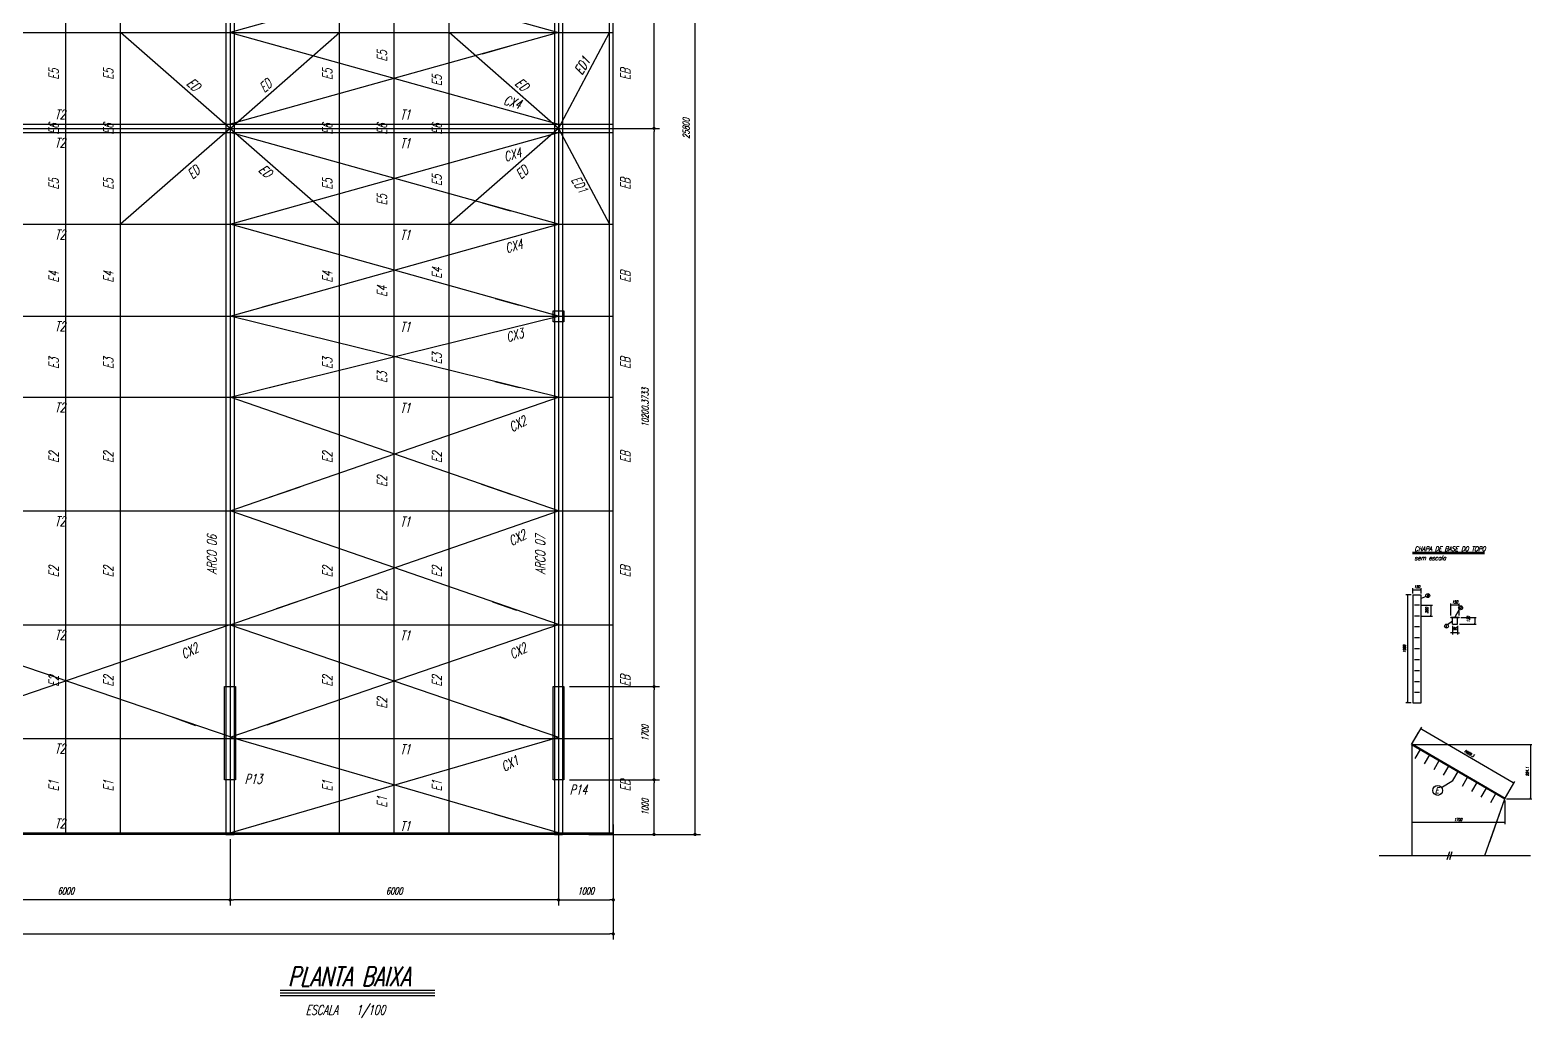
# Model space of a CAD drawing. Extents: x -187 to 453, y 281 to 902.
# Drawn here: x 389.52 to 416.96, y 402.81 to 420.86 of the extents above; entities that cross this region are included whole.
import ezdxf

# ---------------------------------------------------------------- set-up
doc = ezdxf.new("R2010")
doc.units = 0
doc.header["$MEASUREMENT"] = 0
doc.header["$PDMODE"] = 35
doc.linetypes.add('CENTER', pattern=[2, 1.25, -0.25, 0.25, -0.25])
doc.linetypes.add('HIDDEN', pattern=[0.375, 0.25, -0.125])
doc.layers.get('DEFPOINTS').update_dxf_attribs({"linetype": 'CONTINUOUS'})
for name, color, linetype in [('CARGAS', 3, 'CONTINUOUS'), ('CARIMBO', 1, 'CONTINUOUS'), ('COTA', 1, 'CONTINUOUS'), ('EIXO', 6, 'CENTER'), ('FORMA', 2, 'CONTINUOUS'), ('LAYER3', 3, 'CONTINUOUS'), ('NPILAR', 4, 'CONTINUOUS'), ('PILAR', 4, 'CONTINUOUS'), ('PROJ COBERTA', 1, 'HIDDEN'), ('Trelica', 2, 'CONTINUOUS')]:
    doc.layers.add(name, color=color, linetype=linetype)
doc.layers.add('DT-Barras rebatidas', color=2, linetype='CONTINUOUS', lineweight=30)
doc.styles.add('E100', font='romans.shx', dxfattribs={"width": 0.7, "oblique": 15, "height": 0.125})
doc.styles.add('E120', font='romans.shx', dxfattribs={"width": 0.7, "oblique": 15, "height": 0.15})
doc.styles.add('E140', font='romans.shx', dxfattribs={"width": 0.7, "oblique": 15, "height": 0.175})
doc.styles.add('style1', font='romans.shx', dxfattribs={"width": 0.7, "oblique": 15, "height": 0.05})
doc.dimstyles.get("Standard").update_dxf_attribs({"dimtxt": 0.18, "dimasz": 0.18, "dimexe": 0.18, "dimexo": 0.0625, "dimgap": 0.09, "dimtad": 0, "dimtih": 1, "dimtoh": 1, "dimdec": 4, "dimzin": 0, "dimdsep": 46, "dimtxsty": 'Standard', "dimcen": 0.09, "dimadec": 0, "dimazin": 0, "dimtfac": 1, "dimtdec": 4, "dimtofl": 0, "dimtmove": 0, "dimatfit": 3, "dimfxl": 1, "dimtolj": 1, "dimtzin": 0, "dimarcsym": 0})

# ---------------------------------------------------------------- blocks, each defined once
blk = doc.blocks.new('DOT')
at = {"layer": 'CARGAS', "color": 0, "linetype": 'ByBlock'}
blk.add_line((-0.5, 0), (-1, 0), dxfattribs=at)
at = {"layer": 'CARGAS', "color": 0, "linetype": 'ByBlock', "const_width": 0.5}
blk.add_lwpolyline([(-0.25, 0, 1), (0.25, 0, 1)], format="xyb", close=True, dxfattribs=at)
blk = doc.blocks.new('*D32')
at = {"layer": 'COTA', "linetype": 'Continuous', "lineweight": -2, "transparency": 16777216}
for p, q in [((393.179, 406.075), (393.179, 404.866)), ((399.179, 406.075), (399.179, 404.866)), ((399.119, 404.966), (393.239, 404.966))]:
    blk.add_line(p, q, dxfattribs=at)
at = {"layer": 'DEFPOINTS', "color": 0, "linetype": 'Continuous', "transparency": 16777216}
for p in [(393.179, 406.175), (399.179, 406.175), (393.179, 404.966)]:
    blk.add_point(p, dxfattribs=at)
at = {"layer": 'COTA', "linetype": 'Continuous', "lineweight": -2, "transparency": 16777216, "xscale": 0.06, "yscale": 0.06, "zscale": 0.06, "rotation": 180}
blk.add_blockref('DOT', (393.179, 404.966), dxfattribs=at)
at = {"layer": 'COTA', "linetype": 'Continuous', "lineweight": -2, "transparency": 16777216, "xscale": 0.06, "yscale": 0.06, "zscale": 0.06}
blk.add_blockref('DOT', (399.179, 404.966), dxfattribs=at)
at = {"layer": 'COTA', "color": 2, "linetype": 'Continuous', "transparency": 16777216, "insert": (396.179, 405.128), "char_height": 0.125, "attachment_point": 5, "style": 'E100'}
blk.add_mtext('\\A1;6000', dxfattribs=at)
blk = doc.blocks.new('*D33')
at = {"layer": 'COTA', "linetype": 'Continuous', "lineweight": -2, "transparency": 16777216}
for p, q in [((387.179, 406.075), (387.179, 404.866)), ((393.179, 406.075), (393.179, 404.866)), ((393.119, 404.966), (387.239, 404.966))]:
    blk.add_line(p, q, dxfattribs=at)
at = {"layer": 'DEFPOINTS', "color": 0, "linetype": 'Continuous', "transparency": 16777216}
for p in [(387.179, 406.175), (393.179, 406.175), (387.179, 404.966)]:
    blk.add_point(p, dxfattribs=at)
at = {"layer": 'COTA', "linetype": 'Continuous', "lineweight": -2, "transparency": 16777216, "xscale": 0.06, "yscale": 0.06, "zscale": 0.06, "rotation": 180}
blk.add_blockref('DOT', (387.179, 404.966), dxfattribs=at)
at = {"layer": 'COTA', "linetype": 'Continuous', "lineweight": -2, "transparency": 16777216, "xscale": 0.06, "yscale": 0.06, "zscale": 0.06}
blk.add_blockref('DOT', (393.179, 404.966), dxfattribs=at)
at = {"layer": 'COTA', "color": 2, "linetype": 'Continuous', "transparency": 16777216, "insert": (390.179, 405.128), "char_height": 0.125, "attachment_point": 5, "style": 'E100'}
blk.add_mtext('\\A1;6000', dxfattribs=at)
blk = doc.blocks.new('*D39')
at = {"layer": 'COTA', "linetype": 'Continuous', "lineweight": -2, "transparency": 16777216}
for p, q in [((399.179, 407.062), (399.179, 404.866)), ((400.179, 406.344), (400.179, 404.866)), ((399.239, 404.966), (400.119, 404.966))]:
    blk.add_line(p, q, dxfattribs=at)
at = {"layer": 'DEFPOINTS', "color": 0, "linetype": 'Continuous', "transparency": 16777216}
for p in [(399.179, 407.162), (400.179, 406.444), (400.179, 404.966)]:
    blk.add_point(p, dxfattribs=at)
at = {"layer": 'COTA', "linetype": 'Continuous', "lineweight": -2, "transparency": 16777216, "xscale": 0.06, "yscale": 0.06, "zscale": 0.06, "rotation": 180}
blk.add_blockref('DOT', (399.179, 404.966), dxfattribs=at)
at = {"layer": 'COTA', "linetype": 'Continuous', "lineweight": -2, "transparency": 16777216, "xscale": 0.06, "yscale": 0.06, "zscale": 0.06}
blk.add_blockref('DOT', (400.179, 404.966), dxfattribs=at)
at = {"layer": 'COTA', "color": 2, "linetype": 'Continuous', "transparency": 16777216, "insert": (399.679, 405.128), "char_height": 0.125, "attachment_point": 5, "style": 'E100'}
blk.add_mtext('\\A1;1000', dxfattribs=at)
blk = doc.blocks.new('*D40')
at = {"layer": 'COTA', "linetype": 'Continuous', "lineweight": -2, "transparency": 16777216}
for p, q in [((398.672, 431.962), (401.773, 431.962)), ((401.673, 406.222), (401.673, 431.902)), ((399.73, 406.162), (401.773, 406.162))]:
    blk.add_line(p, q, dxfattribs=at)
at = {"layer": 'DEFPOINTS', "color": 0, "linetype": 'Continuous', "transparency": 16777216}
for p in [(398.572, 431.962), (401.673, 431.962), (399.63, 406.162)]:
    blk.add_point(p, dxfattribs=at)
at = {"layer": 'COTA', "linetype": 'Continuous', "lineweight": -2, "transparency": 16777216, "xscale": 0.06, "yscale": 0.06, "zscale": 0.06}
for p, rotation in [((401.673, 431.962), 90), ((401.673, 406.162), 270)]:
    blk.add_blockref('DOT', p, dxfattribs=dict(at, rotation=rotation))
at = {"layer": 'COTA', "color": 2, "linetype": 'Continuous', "transparency": 16777216, "insert": (401.511, 419.062), "char_height": 0.125, "attachment_point": 5, "rotation": 90, "style": 'E100'}
blk.add_mtext('\\A1;25800', dxfattribs=at)
blk = doc.blocks.new('*D61')
at = {"layer": 'COTA', "linetype": 'Continuous', "lineweight": -2, "transparency": 16777216}
for p, q in [((362.179, 405.581), (362.179, 404.244)), ((400.179, 405.581), (400.179, 404.244)), ((362.239, 404.344), (400.119, 404.344))]:
    blk.add_line(p, q, dxfattribs=at)
at = {"layer": 'DEFPOINTS', "color": 0, "linetype": 'Continuous', "transparency": 16777216}
for p in [(362.179, 405.681), (400.179, 405.681), (400.179, 404.344)]:
    blk.add_point(p, dxfattribs=at)
at = {"layer": 'COTA', "linetype": 'Continuous', "lineweight": -2, "transparency": 16777216, "xscale": 0.06, "yscale": 0.06, "zscale": 0.06, "rotation": 180}
blk.add_blockref('DOT', (362.179, 404.344), dxfattribs=at)
at = {"layer": 'COTA', "linetype": 'Continuous', "lineweight": -2, "transparency": 16777216, "xscale": 0.06, "yscale": 0.06, "zscale": 0.06}
blk.add_blockref('DOT', (400.179, 404.344), dxfattribs=at)
at = {"layer": 'COTA', "color": 2, "linetype": 'Continuous', "transparency": 16777216, "insert": (381.179, 404.507), "char_height": 0.125, "attachment_point": 5, "style": 'E100'}
blk.add_mtext('\\A1;38000', dxfattribs=at)
blk = doc.blocks.new('*D50')
at = {"layer": 'COTA', "linetype": 'Continuous', "lineweight": -2, "transparency": 16777216}
for p, q in [((399.379, 407.162), (401.024, 407.162)), ((400.924, 406.222), (400.924, 407.102)), ((400.619, 406.162), (401.024, 406.162))]:
    blk.add_line(p, q, dxfattribs=at)
at = {"layer": 'DEFPOINTS', "color": 0, "linetype": 'Continuous', "transparency": 16777216}
for p in [(399.279, 407.162), (400.924, 407.162), (400.519, 406.162)]:
    blk.add_point(p, dxfattribs=at)
at = {"layer": 'COTA', "linetype": 'Continuous', "lineweight": -2, "transparency": 16777216, "xscale": 0.06, "yscale": 0.06, "zscale": 0.06}
for p, rotation in [((400.924, 407.162), 90), ((400.924, 406.162), 270)]:
    blk.add_blockref('DOT', p, dxfattribs=dict(at, rotation=rotation))
at = {"layer": 'COTA', "color": 2, "linetype": 'Continuous', "transparency": 16777216, "insert": (400.762, 406.662), "char_height": 0.125, "attachment_point": 5, "rotation": 90, "style": 'E100'}
blk.add_mtext('\\A1;1000', dxfattribs=at)
blk = doc.blocks.new('*D51')
at = {"layer": 'COTA', "linetype": 'Continuous', "lineweight": -2, "transparency": 16777216}
for p, q in [((399.379, 408.862), (401.024, 408.862)), ((400.924, 407.222), (400.924, 408.802)), ((399.379, 407.162), (401.024, 407.162))]:
    blk.add_line(p, q, dxfattribs=at)
at = {"layer": 'DEFPOINTS', "color": 0, "linetype": 'Continuous', "transparency": 16777216}
for p in [(399.279, 408.862), (400.924, 408.862), (399.279, 407.162)]:
    blk.add_point(p, dxfattribs=at)
at = {"layer": 'COTA', "linetype": 'Continuous', "lineweight": -2, "transparency": 16777216, "xscale": 0.06, "yscale": 0.06, "zscale": 0.06}
for p, rotation in [((400.924, 408.862), 90), ((400.924, 407.162), 270)]:
    blk.add_blockref('DOT', p, dxfattribs=dict(at, rotation=rotation))
at = {"layer": 'COTA', "color": 2, "linetype": 'Continuous', "transparency": 16777216, "insert": (400.762, 408.012), "char_height": 0.125, "attachment_point": 5, "rotation": 90, "style": 'E100'}
blk.add_mtext('\\A1;1700', dxfattribs=at)
blk = doc.blocks.new('*D52')
at = {"layer": 'COTA', "linetype": 'Continuous', "lineweight": -2, "transparency": 16777216}
for p, q in [((400.061, 419.063), (401.024, 419.063)), ((400.924, 408.922), (400.924, 419.003)), ((399.379, 408.862), (401.024, 408.862))]:
    blk.add_line(p, q, dxfattribs=at)
at = {"layer": 'DEFPOINTS', "color": 0, "linetype": 'Continuous', "transparency": 16777216}
for p in [(399.961, 419.063), (400.924, 419.063), (399.279, 408.862)]:
    blk.add_point(p, dxfattribs=at)
at = {"layer": 'COTA', "linetype": 'Continuous', "lineweight": -2, "transparency": 16777216, "xscale": 0.06, "yscale": 0.06, "zscale": 0.06}
for p, rotation in [((400.924, 419.063), 90), ((400.924, 408.862), 270)]:
    blk.add_blockref('DOT', p, dxfattribs=dict(at, rotation=rotation))
at = {"layer": 'COTA', "color": 2, "linetype": 'Continuous', "transparency": 16777216, "insert": (400.762, 413.962), "char_height": 0.125, "attachment_point": 5, "rotation": 90, "style": 'E100'}
blk.add_mtext('\\A1;10200.3733', dxfattribs=at)
blk = doc.blocks.new('*D53')
at = {"layer": 'COTA', "linetype": 'Continuous', "lineweight": -2, "transparency": 16777216}
for p, q in [((399.379, 429.262), (401.024, 429.262)), ((400.924, 419.123), (400.924, 429.202)), ((400.061, 419.063), (401.024, 419.063))]:
    blk.add_line(p, q, dxfattribs=at)
at = {"layer": 'DEFPOINTS', "color": 0, "linetype": 'Continuous', "transparency": 16777216}
for p in [(399.279, 429.262), (400.924, 429.262), (399.961, 419.063)]:
    blk.add_point(p, dxfattribs=at)
at = {"layer": 'COTA', "linetype": 'Continuous', "lineweight": -2, "transparency": 16777216, "xscale": 0.06, "yscale": 0.06, "zscale": 0.06}
for p, rotation in [((400.924, 429.262), 90), ((400.924, 419.063), 270)]:
    blk.add_blockref('DOT', p, dxfattribs=dict(at, rotation=rotation))
at = {"layer": 'COTA', "color": 2, "linetype": 'Continuous', "transparency": 16777216, "insert": (400.762, 424.162), "char_height": 0.125, "attachment_point": 5, "rotation": 90, "style": 'E100'}
blk.add_mtext('\\A1;10199.6267', dxfattribs=at)
blk = doc.blocks.new('*D107')
at = {"layer": 'COTA', "linetype": 'Continuous', "lineweight": -2, "transparency": 16777216}
for p, q in [((414.789, 410.567), (414.789, 410.663)), ((414.807, 410.633), (414.921, 410.633)), ((414.939, 410.567), (414.939, 410.663))]:
    blk.add_line(p, q, dxfattribs=at)
at = {"layer": 'DEFPOINTS', "color": 0, "linetype": 'Continuous', "transparency": 16777216}
for p in [(414.789, 410.537), (414.939, 410.633), (414.939, 410.537)]:
    blk.add_point(p, dxfattribs=at)
at = {"layer": 'COTA', "linetype": 'Continuous', "lineweight": -2, "transparency": 16777216, "xscale": 0.018, "yscale": 0.018, "zscale": 0.018, "rotation": 180}
blk.add_blockref('DOT', (414.789, 410.633), dxfattribs=at)
at = {"layer": 'COTA', "linetype": 'Continuous', "lineweight": -2, "transparency": 16777216, "xscale": 0.018, "yscale": 0.018, "zscale": 0.018}
blk.add_blockref('DOT', (414.939, 410.633), dxfattribs=at)
at = {"layer": 'COTA', "color": 2, "linetype": 'Continuous', "transparency": 16777216, "insert": (414.864, 410.688), "char_height": 0.05, "attachment_point": 5, "style": 'style1'}
blk.add_mtext('\\A1;150', dxfattribs=at)
blk = doc.blocks.new('*D108')
at = {"layer": 'COTA', "linetype": 'Continuous', "lineweight": -2, "transparency": 16777216}
for p, q in [((414.76, 410.537), (414.661, 410.537)), ((414.691, 410.519), (414.691, 408.586)), ((414.759, 408.568), (414.661, 408.568))]:
    blk.add_line(p, q, dxfattribs=at)
at = {"layer": 'DEFPOINTS', "color": 0, "linetype": 'Continuous', "transparency": 16777216}
for p in [(414.79, 410.537), (414.691, 408.568), (414.789, 408.568)]:
    blk.add_point(p, dxfattribs=at)
at = {"layer": 'COTA', "linetype": 'Continuous', "lineweight": -2, "transparency": 16777216, "xscale": 0.018, "yscale": 0.018, "zscale": 0.018}
for p, rotation in [((414.691, 410.537), 90), ((414.691, 408.568), 270)]:
    blk.add_blockref('DOT', p, dxfattribs=dict(at, rotation=rotation))
at = {"layer": 'COTA', "color": 2, "linetype": 'Continuous', "transparency": 16777216, "insert": (414.636, 409.553), "char_height": 0.05, "attachment_point": 5, "rotation": 90, "style": 'style1'}
blk.add_mtext('\\A1;1969', dxfattribs=at)
blk = doc.blocks.new('*D109')
at = {"layer": 'COTA', "linetype": 'Continuous', "lineweight": -2, "transparency": 16777216}
for p, q in [((414.939, 410.352), (415.145, 410.352)), ((415.115, 410.334), (415.115, 410.17)), ((414.939, 410.152), (415.145, 410.152))]:
    blk.add_line(p, q, dxfattribs=at)
at = {"layer": 'DEFPOINTS', "color": 0, "linetype": 'Continuous', "transparency": 16777216}
for p in [(414.909, 410.352), (414.909, 410.152), (415.115, 410.152)]:
    blk.add_point(p, dxfattribs=at)
at = {"layer": 'COTA', "linetype": 'Continuous', "lineweight": -2, "transparency": 16777216, "xscale": 0.018, "yscale": 0.018, "zscale": 0.018}
for p, rotation in [((415.115, 410.352), 90), ((415.115, 410.152), 270)]:
    blk.add_blockref('DOT', p, dxfattribs=dict(at, rotation=rotation))
at = {"layer": 'COTA', "color": 2, "linetype": 'Continuous', "transparency": 16777216, "insert": (415.046, 410.256), "char_height": 0.05, "attachment_point": 5, "rotation": 90, "style": 'style1'}
blk.add_mtext('\\A1;200', dxfattribs=at)
blk = doc.blocks.new('*D110')
at = {"layer": 'COTA', "linetype": 'Continuous', "lineweight": -2, "transparency": 16777216}
for p, q in [((415.641, 410.006), (415.948, 410.006)), ((415.663, 410.126), (415.948, 410.126)), ((415.918, 410.108), (415.918, 410.024))]:
    blk.add_line(p, q, dxfattribs=at)
at = {"layer": 'DEFPOINTS', "color": 0, "linetype": 'Continuous', "transparency": 16777216}
for p in [(415.611, 410.006), (415.633, 410.126), (415.918, 410.006)]:
    blk.add_point(p, dxfattribs=at)
at = {"layer": 'COTA', "linetype": 'Continuous', "lineweight": -2, "transparency": 16777216, "xscale": 0.018, "yscale": 0.018, "zscale": 0.018}
for p, rotation in [((415.918, 410.126), 90), ((415.918, 410.006), 270)]:
    blk.add_blockref('DOT', p, dxfattribs=dict(at, rotation=rotation))
at = {"layer": 'COTA', "color": 2, "linetype": 'Continuous', "transparency": 16777216, "insert": (415.802, 410.093), "char_height": 0.05, "attachment_point": 5, "rotation": 90, "style": 'style1'}
blk.add_mtext('\\A1;120', dxfattribs=at)
blk = doc.blocks.new('*D111')
at = {"layer": 'COTA', "linetype": 'Continuous', "lineweight": -2, "transparency": 16777216}
for p, q in [((415.512, 409.976), (415.512, 409.815)), ((415.602, 409.976), (415.602, 409.815)), ((415.494, 409.845), (415.476, 409.845)), ((415.602, 409.845), (415.512, 409.845)), ((415.62, 409.845), (415.638, 409.845))]:
    blk.add_line(p, q, dxfattribs=at)
at = {"layer": 'DEFPOINTS', "color": 0, "linetype": 'Continuous', "transparency": 16777216}
for p in [(415.512, 410.006), (415.602, 410.006), (415.512, 409.845)]:
    blk.add_point(p, dxfattribs=at)
at = {"layer": 'COTA', "linetype": 'Continuous', "lineweight": -2, "transparency": 16777216, "xscale": 0.018, "yscale": 0.018, "zscale": 0.018}
blk.add_blockref('DOT', (415.512, 409.845), dxfattribs=at)
at = {"layer": 'COTA', "linetype": 'Continuous', "lineweight": -2, "transparency": 16777216, "xscale": 0.018, "yscale": 0.018, "zscale": 0.018, "rotation": 180}
blk.add_blockref('DOT', (415.602, 409.845), dxfattribs=at)
at = {"layer": 'COTA', "color": 2, "linetype": 'Continuous', "transparency": 16777216, "insert": (415.557, 409.923), "char_height": 0.05, "attachment_point": 5, "style": 'style1'}
blk.add_mtext('\\A1;90', dxfattribs=at)
blk = doc.blocks.new('*D112')
at = {"layer": 'COTA', "linetype": 'Continuous', "lineweight": -2, "transparency": 16777216}
for p, q in [((415.482, 410.164), (415.482, 410.384)), ((415.5, 410.354), (415.614, 410.354)), ((415.632, 410.164), (415.632, 410.384))]:
    blk.add_line(p, q, dxfattribs=at)
at = {"layer": 'DEFPOINTS', "color": 0, "linetype": 'Continuous', "transparency": 16777216}
for p in [(415.632, 410.354), (415.482, 410.134), (415.632, 410.134)]:
    blk.add_point(p, dxfattribs=at)
at = {"layer": 'COTA', "linetype": 'Continuous', "lineweight": -2, "transparency": 16777216, "xscale": 0.018, "yscale": 0.018, "zscale": 0.018, "rotation": 180}
blk.add_blockref('DOT', (415.482, 410.354), dxfattribs=at)
at = {"layer": 'COTA', "linetype": 'Continuous', "lineweight": -2, "transparency": 16777216, "xscale": 0.018, "yscale": 0.018, "zscale": 0.018}
blk.add_blockref('DOT', (415.632, 410.354), dxfattribs=at)
at = {"layer": 'COTA', "color": 2, "linetype": 'Continuous', "transparency": 16777216, "insert": (415.557, 410.409), "char_height": 0.05, "attachment_point": 5, "style": 'style1'}
blk.add_mtext('\\A1;150', dxfattribs=at)
blk = doc.blocks.new('*D113')
at = {"layer": 'COTA', "linetype": 'Continuous', "lineweight": -2, "transparency": 16777216}
for p, q in [((414.797, 407.807), (416.965, 407.807)), ((416.935, 407.789), (416.935, 406.831)), ((416.497, 406.813), (416.965, 406.813))]:
    blk.add_line(p, q, dxfattribs=at)
at = {"layer": 'DEFPOINTS', "color": 0, "linetype": 'Continuous', "transparency": 16777216}
for p in [(414.767, 407.807), (416.467, 406.813), (416.935, 406.813)]:
    blk.add_point(p, dxfattribs=at)
at = {"layer": 'COTA', "linetype": 'Continuous', "lineweight": -2, "transparency": 16777216, "xscale": 0.018, "yscale": 0.018, "zscale": 0.018}
for p, rotation in [((416.935, 407.807), 90), ((416.935, 406.813), 270)]:
    blk.add_blockref('DOT', p, dxfattribs=dict(at, rotation=rotation))
at = {"layer": 'COTA', "color": 2, "linetype": 'Continuous', "transparency": 16777216, "insert": (416.88, 407.31), "char_height": 0.05, "attachment_point": 5, "rotation": 90, "style": 'style1'}
blk.add_mtext('\\A1;994.1', dxfattribs=at)
blk = doc.blocks.new('*D114')
at = {"layer": 'COTA', "linetype": 'Continuous', "lineweight": -2, "transparency": 16777216}
for p, q in [((414.767, 406.783), (414.767, 406.347)), ((416.467, 406.783), (416.467, 406.347)), ((416.449, 406.377), (414.785, 406.377))]:
    blk.add_line(p, q, dxfattribs=at)
at = {"layer": 'DEFPOINTS', "color": 0, "linetype": 'Continuous', "transparency": 16777216}
for p in [(414.767, 406.813), (416.467, 406.813), (414.767, 406.377)]:
    blk.add_point(p, dxfattribs=at)
at = {"layer": 'COTA', "linetype": 'Continuous', "lineweight": -2, "transparency": 16777216, "xscale": 0.018, "yscale": 0.018, "zscale": 0.018, "rotation": 180}
blk.add_blockref('DOT', (414.767, 406.377), dxfattribs=at)
at = {"layer": 'COTA', "linetype": 'Continuous', "lineweight": -2, "transparency": 16777216, "xscale": 0.018, "yscale": 0.018, "zscale": 0.018}
blk.add_blockref('DOT', (416.467, 406.377), dxfattribs=at)
at = {"layer": 'COTA', "color": 2, "linetype": 'Continuous', "transparency": 16777216, "insert": (415.617, 406.432), "char_height": 0.05, "attachment_point": 5, "style": 'style1'}
blk.add_mtext('\\A1;1700', dxfattribs=at)
blk = doc.blocks.new('*D115')
at = {"layer": 'COTA', "linetype": 'Continuous', "lineweight": -2, "transparency": 16777216}
for p, q in [((414.782, 407.833), (414.95, 408.12)), ((414.951, 408.085), (416.62, 407.109)), ((416.482, 406.839), (416.65, 407.126))]:
    blk.add_line(p, q, dxfattribs=at)
at = {"layer": 'DEFPOINTS', "color": 0, "linetype": 'Continuous', "transparency": 16777216}
for p in [(414.767, 407.807), (416.635, 407.1), (416.467, 406.813)]:
    blk.add_point(p, dxfattribs=at)
at = {"layer": 'COTA', "linetype": 'Continuous', "lineweight": -2, "transparency": 16777216, "xscale": 0.018, "yscale": 0.018, "zscale": 0.018}
for p, rotation in [((414.935, 408.094), 149.6823471025565), ((416.635, 407.1), 329.6823471025565)]:
    blk.add_blockref('DOT', p, dxfattribs=dict(at, rotation=rotation))
at = {"layer": 'COTA', "color": 2, "linetype": 'Continuous', "transparency": 16777216, "insert": (415.813, 407.645), "char_height": 0.05, "attachment_point": 5, "rotation": 329.6823, "style": 'style1'}
blk.add_mtext('\\A1;1969.3', dxfattribs=at)

msp = doc.modelspace()

# ---------------------------------------------------------------- linework, layer by layer
at = {"layer": 'CARIMBO', "linetype": 'Continuous'}
for p, q in [((393.17861461, 419.06228401), (391.17861461, 420.81421552)), ((393.17861461, 419.06228401), (395.17861461, 420.81421552)), ((399.17861461, 419.06228401), (397.17861461, 420.81421552)), ((399.17861461, 419.0630306), (400.10857166, 420.8137188)), ((393.17861461, 419.0630306), (391.17861461, 417.3110991)), ((393.17861461, 419.0630306), (395.17861461, 417.3110991)), ((399.17861461, 419.0630306), (397.17861461, 417.3110991)), ((399.17818845, 419.06265731), (400.10857166, 417.30992569))]:
    msp.add_line(p, q, dxfattribs=at)
at = {"layer": 'COTA', "linetype": 'Continuous'}
for p, q in [((390.17861461, 406.18876355), (390.17861461, 431.93608312)), ((391.17861461, 406.18876355), (391.17861461, 431.93608312)), ((393.17861461, 431.96228401), (393.17861461, 406.16228401)), ((395.17861461, 406.18831103), (395.17861461, 431.9356306)), ((396.17861461, 406.18831103), (396.17861461, 431.9356306)), ((397.17861461, 406.18831103), (397.17861461, 431.9356306)), ((399.17861461, 431.96228401), (399.17861461, 406.16228401)), ((393.17861461, 429.26228401), (393.17861461, 408.86228401)), ((399.17861461, 429.26228401), (399.17861461, 408.86228401)), ((393.17861461, 422.49182253), (399.17861461, 420.81418535)), ((399.17861461, 422.49173202), (393.17861461, 420.81427585)), ((393.17861461, 420.81427585), (399.17861461, 419.13728611)), ((399.17861461, 420.81418535), (393.17861461, 419.13737661)), ((362.17861461, 419.06265731), (400.17861461, 419.06265731)), ((393.17861461, 417.31103876), (399.17861461, 418.98802851)), ((399.17861461, 417.31112926), (393.17861461, 418.987938)), ((393.17861461, 415.63349208), (399.17861461, 417.31112926)), ((399.17861461, 415.63358259), (393.17861461, 417.31103876)), ((393.17861461, 414.15157033), (399.17861461, 415.63358259)), ((399.17861461, 414.15166083), (393.17861461, 415.63349208)), ((393.17861461, 412.07301688), (399.17861461, 414.15166083)), ((399.17861461, 412.07310739), (393.17861461, 414.15157033)), ((393.17861396, 409.99446374), (399.17861461, 412.07310739)), ((399.17861461, 409.99455394), (393.17861461, 412.07301688)), ((415.0297781, 410.5095117), (414.93893598, 410.47510398)), ((415.64225546, 410.28234313), (415.5574089, 410.13360573)), ((387.17861461, 407.94196763), (393.17861461, 409.99464444)), ((393.17861461, 407.94205814), (387.17861461, 409.99455394)), ((393.17861396, 409.99446374), (399.17861461, 407.94196763)), ((393.17861461, 407.94187713), (399.17861461, 409.99455394)), ((415.41990115, 409.99999865), (415.5124089, 410.06610573)), ((393.17861461, 406.18918624), (399.17861461, 407.94196763)), ((399.17861461, 406.18927674), (393.17861461, 407.94187713)), ((414.76662201, 407.80764855), (414.8928069, 408.02346668)), ((415.31427281, 407.01903938), (415.52104485, 407.14645797)), ((416.46726884, 406.8133116), (416.59345373, 407.02912973))]:
    msp.add_line(p, q, dxfattribs=at)
at = {"layer": 'COTA', "color": 2, "linetype": 'Continuous'}
for p, q in [((393.10361461, 431.96228401), (393.10361461, 406.16228401)), ((393.25361461, 431.96228401), (393.25361461, 406.16228401)), ((399.10361461, 431.96228401), (399.10361461, 406.16228401)), ((399.25361461, 431.96228401), (399.25361461, 406.16228401)), ((393.10361461, 406.16228401), (393.25361461, 406.16228401)), ((399.10361461, 406.16228401), (399.25361461, 406.16228401))]:
    msp.add_line(p, q, dxfattribs=at)
at = {"layer": 'DT-Barras rebatidas'}
for p, q in [((414.78893598, 410.53737007), (414.78893598, 408.56837007)), ((414.78893598, 410.53737007), (414.93893598, 410.53737007)), ((414.93893598, 408.56837007), (414.93893598, 410.53737007)), ((415.4824089, 410.13360573), (415.6324089, 410.13360573)), ((415.4824089, 410.12610573), (415.4824089, 410.13360573)), ((415.4824089, 410.12610573), (415.6324089, 410.12610573)), ((415.6324089, 410.13360573), (415.6324089, 410.12610573)), ((414.78893598, 408.56837007), (414.93893598, 408.56837007)), ((414.76662201, 407.80764855), (416.46726884, 406.8133116)), ((414.7672672, 407.8074151), (414.7672672, 405.77432121)), ((414.7672672, 407.8072701), (416.46726843, 406.81331184)), ((414.77357644, 407.81806101), (416.47357767, 406.82410275)), ((416.10388426, 405.77432121), (416.46726843, 406.81331184)), ((414.17583475, 405.77432121), (416.93660861, 405.77432121)), ((415.45584576, 405.84433787), (415.40864389, 405.69643528)), ((415.50304764, 405.84433787), (415.45584576, 405.69643528))]:
    msp.add_line(p, q, dxfattribs=at)
at = {"layer": 'EIXO', "color": 6, "linetype": 'ByBlock', "ltscale": 0.5}
for centre, radius in [((415.06168849, 410.52610119), 0.03596504), ((415.66140829, 410.30276394), 0.03596504), ((415.40319684, 409.96814822), 0.03596504), ((415.24182396, 406.96579043), 0.08991266)]:
    msp.add_circle(centre, radius, dxfattribs=at)
at = {"layer": 'FORMA', "linetype": 'Continuous'}
for p, q in [((362.17861461, 420.81429094), (400.17861461, 420.81371774)), ((362.17861461, 419.1373917), (400.17861461, 419.1368185)), ((362.17861461, 418.9873917), (400.17861461, 418.9868185)), ((362.17861461, 417.31049783), (400.17861461, 417.30992463)), ((362.17861461, 415.6329672), (400.17861461, 415.632394)), ((362.17861461, 414.15106931), (400.17861461, 414.15049612)), ((362.17861461, 412.07255206), (400.17861461, 412.07197887)), ((362.17861461, 409.99403481), (400.17861461, 409.99346162)), ((362.17861461, 407.91551756), (400.17861461, 407.91494437)), ((362.17861461, 406.18882389), (400.17861461, 406.18825069))]:
    msp.add_line(p, q, dxfattribs=at)
at = {"layer": 'LAYER3', "linetype": 'Continuous'}
for p, q in [((414.90893598, 410.35236487), (414.81893598, 410.35236487)), ((414.90893598, 410.15235982), (414.81893598, 410.15235982)), ((415.5124089, 410.00610573), (415.5124089, 410.12610573)), ((415.5124089, 410.00610573), (415.6024089, 410.00610573)), ((415.6024089, 410.00610573), (415.6024089, 410.12610573)), ((414.90893598, 409.95235478), (414.81893598, 409.95235478)), ((414.90893598, 409.75237915), (414.81893598, 409.75237915)), ((414.90893598, 409.55234468), (414.81893598, 409.55234468)), ((414.90893598, 409.35233963), (414.81893598, 409.35233963)), ((414.90893598, 409.15233458), (414.81893598, 409.15233458)), ((414.90893598, 408.95232953), (414.81893598, 408.95232953)), ((414.90893598, 408.75232448), (414.81893598, 408.75232448)), ((414.83042685, 407.55024963), (414.92632736, 407.7142714)), ((415.00308135, 407.44930171), (415.09898187, 407.61332349)), ((415.17573585, 407.3483538), (415.27163637, 407.51237557)), ((415.34839035, 407.24740588), (415.44429087, 407.41142766)), ((415.52104485, 407.14645797), (415.61694537, 407.31047975)), ((415.69369935, 407.04551006), (415.78959987, 407.20953183)), ((415.86635385, 406.94456214), (415.96225437, 407.10858392)), ((416.03900835, 406.84361423), (416.13490887, 407.007636)), ((416.21166285, 406.74266632), (416.30756337, 406.90668809))]:
    msp.add_line(p, q, dxfattribs=at)
at = {"layer": 'NPILAR', "linetype": 'Continuous'}
for p, q in [((393.70012074, 414.28038341), (394.33296182, 414.43669645)), ((398.01590454, 414.43881752), (398.45832159, 414.32955295)), ((393.79264586, 412.28574227), (394.45596027, 412.51554135)), ((397.77219314, 412.56030653), (398.33631217, 412.36488979)), ((394.02777477, 410.2886475), (394.47707877, 410.44430463)), ((397.97030392, 410.41312543), (398.41437892, 410.2592932)), ((392.09935183, 408.31633103), (392.54465513, 408.15366805)), ((393.85703263, 408.16406717), (394.24981962, 408.30706903)), ((398.09935151, 408.31633103), (398.54465481, 408.15366805)), ((393.7606685, 406.35922178), (394.08974652, 406.45535541)), ((398.01315413, 406.52970782), (398.34791779, 406.43192334))]:
    msp.add_line(p, q, dxfattribs=at)
for points in [[(393.07861461, 408.86228401), (393.27861461, 408.86228401), (393.27861461, 407.16228401), (393.07861461, 407.16228401)], [(399.07861461, 408.86228401), (399.27861461, 408.86228401), (399.27861461, 407.16228401), (399.07861461, 407.16228401)]]:
    msp.add_lwpolyline(points, close=True, dxfattribs=at)
at = {"layer": 'PILAR'}
for p, q in [((393.92173657, 420.60657453), (394.29465907, 420.50234333)), ((397.78904841, 420.42584589), (398.2975487, 420.56795551)), ((397.78904841, 417.69946872), (398.2975487, 417.5573591)), ((393.92173657, 417.51874008), (394.29465907, 417.62297128)), ((393.77537716, 415.80035059), (394.35452715, 415.96228452)), ((398.02290267, 415.95669194), (398.46027044, 415.8344144))]:
    msp.add_line(p, q, dxfattribs=at)
at = {"layer": 'PILAR', "color": 1}
for p, q in [((414.78016267, 411.31816432), (416.09653748, 411.31816432)), ((414.78016267, 411.30566431), (416.09653748, 411.30566431)), ((414.78016267, 411.2931643), (416.09653748, 411.2931643)), ((394.09071427, 403.31652477), (396.91933594, 403.31652477)), ((394.09071427, 403.26652477), (396.91933594, 403.26652477)), ((394.09071427, 403.21652477), (396.91933594, 403.21652477))]:
    msp.add_line(p, q, dxfattribs=at)
at = {"layer": 'PILAR'}
msp.add_lwpolyline([(399.27861461, 415.52895067), (399.07861461, 415.52895067), (399.07861461, 415.72895067), (399.27861461, 415.72895067)], close=True, dxfattribs=at)
at = {"layer": 'PROJ COBERTA', "linetype": 'ByBlock'}
for p, q in [((400.10857166, 406.16228401), (400.10857166, 431.96228401)), ((400.17861461, 406.16228401), (400.17861461, 431.96228401)), ((400.17861461, 406.16228401), (362.17861461, 406.16228401))]:
    msp.add_line(p, q, dxfattribs=at)
at = {"layer": 'Trelica'}
msp.add_line((416.19226823, 406.02702929), (416.46726843, 406.81331184), dxfattribs=at)

# ---------------------------------------------------------------- texts
at = {"layer": 'CARIMBO', "style": 'E140', "oblique": 15, "width": 0.7}
for s, rotation, p in [('E5', 90, (396.04315573, 420.28211828)), ('E5', 90, (390.04315573, 419.9499767)), ('E5', 90, (391.04315573, 419.9499767)), ('E5', 90, (395.04315573, 419.94952418)), ('ED1', 59.542274062, (399.60831477, 420.02820884)), ('EB', 90, (400.48916098, 419.94414045)), ('ED', 317.990961928, (392.37432484, 419.86898172)), ('ED', 42.009038072, (393.80510529, 419.70883992)), ('E5', 90, (397.04315573, 419.8348365)), ('ED', 317.990961928, (398.37432484, 419.86898172)), ('CX4', 343.383748964, (398.16009415, 419.50439824)), ('E6', 90, (390.04315573, 418.94986915)), ('E6', 90, (391.04315573, 418.94986915)), ('E6', 90, (395.04315573, 418.94941662)), ('E6', 90, (396.04315573, 418.94941662)), ('E6', 90, (397.04315573, 418.94941662)), ('CX4', 16.616251036, (398.2101622, 418.45314026)), ('ED', 42.009038072, (392.49150177, 418.12623601)), ('ED', 317.990961928, (393.68792836, 418.28637781)), ('E5', 90, (397.04315573, 418.01024729)), ('ED', 42.009038072, (398.49150177, 418.12623601)), ('E5', 90, (390.04315573, 417.94188791)), ('E5', 90, (391.04315573, 417.94188791)), ('E5', 90, (395.04315573, 417.94143538)), ('ED1', 302.512160203, (399.40370231, 418.12245054)), ('EB', 90, (400.48916098, 417.94188791)), ('E5', 90, (396.04315573, 417.65471706)), ('CX4', 16.616251036, (398.23452105, 416.78288054)), ('E4', 90, (390.04315573, 416.2465611)), ('E4', 90, (391.04315573, 416.2465611)), ('E4', 90, (395.04315573, 416.24610858)), ('E4', 90, (397.04315573, 416.31492049)), ('EB', 90, (400.48916098, 416.2465611)), ('E4', 90, (396.04315573, 415.98232814)), ('CX3', 16.616251036, (398.25044521, 415.15397642)), ('E3', 90, (397.04315573, 414.75330889)), ('E3', 90, (390.04315573, 414.66850083)), ('E3', 90, (391.04315573, 414.66850083)), ('E3', 90, (395.04315573, 414.66804831)), ('E3', 90, (396.04315573, 414.41089001)), ('EB', 90, (400.48916098, 414.66850083)), ('CX2', 27.513829149, (398.33028233, 413.5090694)), ('E2', 90, (390.04315573, 412.95181154)), ('E2', 90, (391.04315573, 412.95181154)), ('E2', 90, (395.04315573, 412.95135902)), ('E2', 90, (397.04315573, 412.95135902)), ('EB', 90, (400.48916098, 412.95181154)), ('E2', 90, (396.04315573, 412.51051573)), ('ARCO 06', 90, (392.93291799, 410.91272523)), ('CX2', 27.513829149, (398.32483164, 411.42862772)), ('ARCO 07', 90, (398.93291799, 410.91272523)), ('E2', 90, (390.04315573, 410.86106715)), ('E2', 90, (391.04315573, 410.86106715)), ('E2', 90, (395.04315573, 410.86061463)), ('E2', 90, (397.04315573, 410.86061463)), ('EB', 90, (400.48916098, 410.86106715)), ('E2', 90, (396.04315573, 410.41977134)), ('CX2', 27.513829149, (392.33855723, 409.36011015)), ('CX2', 27.513829149, (398.33855691, 409.36011015)), ('E2', 90, (390.04315573, 408.86272848)), ('E2', 90, (391.04315573, 408.86272848)), ('E2', 90, (395.04315573, 408.86227595)), ('E2', 90, (397.04315573, 408.86227595)), ('EB', 90, (400.48916098, 408.86272848)), ('E2', 90, (396.04315573, 408.45817107)), ('CX1', 27.513829149, (398.18810511, 407.30589254)), ('E1', 90, (390.04315573, 406.94819185)), ('E1', 90, (391.04315573, 406.94819185)), ('E1', 90, (395.04315573, 406.94773933)), ('E1', 90, (397.04315573, 406.94773933)), ('EB', 90, (400.48916098, 406.94819185)), ('E1', 90, (396.04315573, 406.65384438))]:
    msp.add_text(s, height=0.1750875, rotation=rotation, dxfattribs=at).set_placement(p)
for s, p in [('T2', (389.97713392, 419.22797005)), ('T1', (396.28557382, 419.2278749)), ('T2', (389.97730054, 418.71152607)), ('T1', (396.28574044, 418.70176553)), ('T2', (389.97727524, 417.0346322)), ('T1', (396.28571515, 417.02487166)), ('T2', (389.97724994, 415.35710157)), ('T1', (396.28568984, 415.34734103)), ('T2', (389.97722759, 413.87520368)), ('T1', (396.28566749, 413.86544314)), ('T2', (389.97719623, 411.79668643)), ('T1', (396.28563614, 411.78692589)), ('T2', (389.97716488, 409.71816918)), ('T1', (396.28560478, 409.70840865)), ('T2', (389.97713353, 407.63965194)), ('T1', (396.28557343, 407.6298914)), ('P13', (393.44433096, 407.08833459)), ('P14', (399.38191391, 406.89040131)), ('T2', (389.97730054, 406.27326223)), ('T1', (396.28574044, 406.22537823)), ('ESCALA   1/100', (394.55866332, 402.8666194))]:
    msp.add_text(s, height=0.1750875, dxfattribs=at).set_placement(p)
at = {"layer": 'NPILAR', "color": 3, "style": 'E140', "oblique": 15, "width": 0.7}
for s, height, p in [('CHAPA DE BASE DO TOPO', 0.0875000632, (414.81593186, 411.33669774)), ('sem escala', 0.087500063, (414.81593186, 411.17016865)), ('PLANTA BAIXA', 0.35, (394.23379095, 403.39065839))]:
    msp.add_text(s, height=height, dxfattribs=at).set_placement(p)
at = {"layer": 'NPILAR', "color": 3, "style": 'E120', "oblique": 15, "width": 0.7}
for s, height, p in [('D', 0.04166037, (415.04253566, 410.50568037)), ('D', 0.04166037, (415.64225546, 410.28234313)), ('E', 0.04166037, (415.38404401, 409.94772741)), ('E ', 0.104150998, (415.19394186, 406.91473836))]:
    msp.add_text(s, height=height, rotation=359.50903442, dxfattribs=at).set_placement(p)

# ---------------------------------------------------------------- dimensions: what is measured, and where the dimension line sits
at = {"layer": 'COTA', "linetype": 'Continuous'}
for base, p1, p2, override, picture, middle in [((401.67310325, 431.96228401), (399.63012062, 406.16228401), (398.57231293, 431.96228401), {"dimscale": 0.1, "dimtxt": 0.125, "dimasz": 0.6, "dimexe": 1, "dimexo": 1, "dimgap": 1, "dimtad": 1, "dimtih": 0, "dimtoh": 0, "dimlfac": 1000, "dimzin": 12, "dimtxsty": 'E100', "dimblk1": 'DOT', "dimblk2": 'DOT', "dimsah": 1, "dimcen": 0.3, "dimclrd": 256, "dimclre": 256, "dimclrt": 2, "dimadec": 2, "dimtofl": 1, "dimtmove": 2, "dimldrblk": 'DOT', "dimtvp": 1, "dimtzin": 12}, '*D40', (401.51060325, 419.06228401)), ((400.92444715, 429.26228401), (399.96142921, 419.06265731), (399.27861461, 429.26228401), {"dimscale": 0.1, "dimtxt": 0.125, "dimasz": 0.6, "dimexe": 1, "dimexo": 1, "dimgap": 1, "dimtad": 1, "dimtih": 0, "dimtoh": 0, "dimlfac": 1000, "dimzin": 12, "dimtxsty": 'E100', "dimblk1": 'DOT', "dimblk2": 'DOT', "dimsah": 1, "dimcen": 0.3, "dimclrd": 256, "dimclre": 256, "dimclrt": 2, "dimadec": 2, "dimtofl": 1, "dimtmove": 2, "dimldrblk": 'DOT', "dimtvp": 1, "dimtzin": 12}, '*D53', (400.76194715, 424.16247066)), ((400.92444715, 419.06265731), (399.27861461, 408.86228401), (399.96142921, 419.06265731), {"dimscale": 0.1, "dimtxt": 0.125, "dimasz": 0.6, "dimexe": 1, "dimexo": 1, "dimgap": 1, "dimtad": 1, "dimtih": 0, "dimtoh": 0, "dimlfac": 1000, "dimzin": 12, "dimtxsty": 'E100', "dimblk1": 'DOT', "dimblk2": 'DOT', "dimsah": 1, "dimcen": 0.3, "dimclrd": 256, "dimclre": 256, "dimclrt": 2, "dimadec": 2, "dimtofl": 1, "dimtmove": 2, "dimldrblk": 'DOT', "dimtvp": 1, "dimtzin": 12}, '*D52', (400.76194715, 413.96247066)), ((414.69121107, 408.56837007), (414.79024658, 410.53737007), (414.78893598, 408.56837007), {"dimscale": 0.03, "dimtxt": 0.03, "dimasz": 0.6, "dimexe": 1, "dimexo": 1, "dimgap": 1, "dimtad": 1, "dimtih": 0, "dimtoh": 0, "dimdec": 1, "dimlfac": 1000, "dimzin": 12, "dimtxsty": 'style1', "dimblk1": 'DOT', "dimblk2": 'DOT', "dimsah": 1, "dimcen": 0.3, "dimclrd": 256, "dimclre": 256, "dimclrt": 2, "dimadec": 2, "dimtofl": 1, "dimtmove": 2, "dimldrblk": 'DOT', "dimtvp": 1, "dimtzin": 12}, '*D108', (414.63621107, 409.55287007)), ((400.92444715, 408.86228401), (399.27861461, 407.16228401), (399.27861461, 408.86228401), {"dimscale": 0.1, "dimtxt": 0.125, "dimasz": 0.6, "dimexe": 1, "dimexo": 1, "dimgap": 1, "dimtad": 1, "dimtih": 0, "dimtoh": 0, "dimlfac": 1000, "dimzin": 12, "dimtxsty": 'E100', "dimblk1": 'DOT', "dimblk2": 'DOT', "dimsah": 1, "dimcen": 0.3, "dimclrd": 256, "dimclre": 256, "dimclrt": 2, "dimadec": 2, "dimtofl": 1, "dimtmove": 2, "dimldrblk": 'DOT', "dimtvp": 1, "dimtzin": 12}, '*D51', (400.76194715, 408.01228401)), ((416.93465488, 406.81331184), (414.7672672, 407.8074151), (416.46726843, 406.81331184), {"dimscale": 0.03, "dimtxt": 0.03, "dimasz": 0.6, "dimexe": 1, "dimexo": 1, "dimgap": 1, "dimtad": 1, "dimtih": 0, "dimtoh": 0, "dimdec": 1, "dimlfac": 1000, "dimzin": 12, "dimtxsty": 'style1', "dimblk1": 'DOT', "dimblk2": 'DOT', "dimsah": 1, "dimcen": 0.3, "dimclrd": 256, "dimclre": 256, "dimclrt": 2, "dimadec": 2, "dimtofl": 1, "dimtmove": 2, "dimldrblk": 'DOT', "dimtvp": 1, "dimtzin": 12}, '*D113', (416.87965488, 407.31036347)), ((400.92444715, 407.16228401), (400.51911924, 406.16228401), (399.27861461, 407.16228401), {"dimscale": 0.1, "dimtxt": 0.125, "dimasz": 0.6, "dimexe": 1, "dimexo": 1, "dimgap": 1, "dimtad": 1, "dimtih": 0, "dimtoh": 0, "dimlfac": 1000, "dimzin": 12, "dimtxsty": 'E100', "dimblk1": 'DOT', "dimblk2": 'DOT', "dimsah": 1, "dimcen": 0.3, "dimclrd": 256, "dimclre": 256, "dimclrt": 2, "dimadec": 2, "dimtofl": 1, "dimtmove": 2, "dimldrblk": 'DOT', "dimtvp": 1, "dimtzin": 12}, '*D50', (400.76194715, 406.66228401))]:
    dim = msp.add_linear_dim(base=base, p1=p1, p2=p2, angle=90, dimstyle='Standard', override=override, dxfattribs=at)
    dim.commit()
    dim.dimension.update_dxf_attribs({"geometry": picture, "text_midpoint": middle})
for base, p1, p2, override, picture, middle in [((414.93893598, 410.63267542), (414.78893598, 410.53737007), (414.93893598, 410.53737007), {"dimscale": 0.03, "dimtxt": 0.03, "dimasz": 0.6, "dimexe": 1, "dimexo": 1, "dimgap": 1, "dimtad": 1, "dimtih": 0, "dimtoh": 0, "dimdec": 1, "dimlfac": 1000, "dimzin": 12, "dimtxsty": 'style1', "dimblk1": 'DOT', "dimblk2": 'DOT', "dimsah": 1, "dimcen": 0.3, "dimclrd": 256, "dimclre": 256, "dimclrt": 2, "dimadec": 2, "dimtofl": 1, "dimtmove": 2, "dimldrblk": 'DOT', "dimtvp": 1, "dimtzin": 12}, '*D107', (414.86393598, 410.68767542)), ((415.6324089, 410.35353355), (415.4824089, 410.13360573), (415.6324089, 410.13360573), {"dimscale": 0.03, "dimtxt": 0.03, "dimasz": 0.6, "dimexe": 1, "dimexo": 1, "dimgap": 1, "dimtad": 1, "dimtih": 0, "dimtoh": 0, "dimdec": 1, "dimlfac": 1000, "dimzin": 12, "dimtxsty": 'style1', "dimblk1": 'DOT', "dimblk2": 'DOT', "dimsah": 1, "dimcen": 0.3, "dimclrd": 256, "dimclre": 256, "dimclrt": 2, "dimadec": 2, "dimtofl": 1, "dimtmove": 2, "dimldrblk": 'DOT', "dimtvp": 1, "dimtzin": 12}, '*D112', (415.5574089, 410.40853355)), ((400.17861461, 404.96556095), (399.17861461, 407.16228401), (400.17861461, 406.44406887), {"dimscale": 0.1, "dimtxt": 0.125, "dimasz": 0.6, "dimexe": 1, "dimexo": 1, "dimgap": 1, "dimtad": 1, "dimtih": 0, "dimtoh": 0, "dimlfac": 1000, "dimzin": 12, "dimtxsty": 'E100', "dimblk1": 'DOT', "dimblk2": 'DOT', "dimsah": 1, "dimcen": 0.3, "dimclrd": 256, "dimclre": 256, "dimclrt": 2, "dimadec": 2, "dimtofl": 1, "dimtmove": 2, "dimldrblk": 'DOT', "dimtvp": 1, "dimtzin": 12}, '*D39', (399.67861461, 405.12806095)), ((414.7672672, 406.3768054), (416.46726843, 406.81331184), (414.7672672, 406.81331184), {"dimscale": 0.03, "dimtxt": 0.03, "dimasz": 0.6, "dimexe": 1, "dimexo": 1, "dimgap": 1, "dimtad": 1, "dimtih": 0, "dimtoh": 0, "dimdec": 1, "dimlfac": 1000, "dimzin": 12, "dimtxsty": 'style1', "dimblk1": 'DOT', "dimblk2": 'DOT', "dimsah": 1, "dimcen": 0.3, "dimclrd": 256, "dimclre": 256, "dimclrt": 2, "dimadec": 2, "dimtofl": 1, "dimtmove": 2, "dimldrblk": 'DOT', "dimtvp": 1, "dimtzin": 12}, '*D114', (415.61726781, 406.4318054)), ((387.17861461, 404.96556095), (393.17861461, 406.1751714), (387.17861461, 406.1751714), {"dimscale": 0.1, "dimtxt": 0.125, "dimasz": 0.6, "dimexe": 1, "dimexo": 1, "dimgap": 1, "dimtad": 1, "dimtih": 0, "dimtoh": 0, "dimlfac": 1000, "dimzin": 12, "dimtxsty": 'E100', "dimblk1": 'DOT', "dimblk2": 'DOT', "dimsah": 1, "dimcen": 0.3, "dimclrd": 256, "dimclre": 256, "dimclrt": 2, "dimadec": 2, "dimtofl": 1, "dimtmove": 2, "dimldrblk": 'DOT', "dimtvp": 1, "dimtzin": 12}, '*D33', (390.17861461, 405.12806095)), ((393.17861461, 404.96556095), (399.17861461, 406.1751714), (393.17861461, 406.1751714), {"dimscale": 0.1, "dimtxt": 0.125, "dimasz": 0.6, "dimexe": 1, "dimexo": 1, "dimgap": 1, "dimtad": 1, "dimtih": 0, "dimtoh": 0, "dimlfac": 1000, "dimzin": 12, "dimtxsty": 'E100', "dimblk1": 'DOT', "dimblk2": 'DOT', "dimsah": 1, "dimcen": 0.3, "dimclrd": 256, "dimclre": 256, "dimclrt": 2, "dimadec": 2, "dimtofl": 1, "dimtmove": 2, "dimldrblk": 'DOT', "dimtvp": 1, "dimtzin": 12}, '*D32', (396.17861461, 405.12806095)), ((400.17861461, 404.34412372), (362.17861461, 405.68116926), (400.17861461, 405.68116926), {"dimscale": 0.1, "dimtxt": 0.125, "dimasz": 0.6, "dimexe": 1, "dimexo": 1, "dimgap": 1, "dimtad": 1, "dimtih": 0, "dimtoh": 0, "dimlfac": 1000, "dimzin": 12, "dimtxsty": 'E100', "dimblk1": 'DOT', "dimblk2": 'DOT', "dimsah": 1, "dimcen": 0.3, "dimclrd": 256, "dimclre": 256, "dimclrt": 2, "dimadec": 2, "dimtofl": 1, "dimtmove": 2, "dimldrblk": 'DOT', "dimtvp": 1, "dimtzin": 12}, '*D61', (381.17861461, 404.50662372))]:
    dim = msp.add_linear_dim(base=base, p1=p1, p2=p2, dimstyle='Standard', override=override, dxfattribs=at)
    dim.commit()
    dim.dimension.update_dxf_attribs({"geometry": picture, "text_midpoint": middle})
for base, p1, p2, picture, middle in [((415.11548978, 410.15235982), (414.90893598, 410.35236487), (414.90893598, 410.15235982), '*D109', (415.04643784, 410.2556574)), ((415.91756653, 410.00610573), (415.63250537, 410.12610573), (415.61053419, 410.00610573), '*D110', (415.80166057, 410.09324092))]:
    dim = msp.add_linear_dim(base=base, p1=p1, p2=p2, angle=90, dimstyle='Standard', override={"dimscale": 0.03, "dimtxt": 0.03, "dimasz": 0.6, "dimexe": 1, "dimexo": 1, "dimgap": 1, "dimtad": 1, "dimtih": 0, "dimtoh": 0, "dimdec": 1, "dimlfac": 1000, "dimzin": 12, "dimtxsty": 'style1', "dimblk1": 'DOT', "dimblk2": 'DOT', "dimsah": 1, "dimcen": 0.3, "dimclrd": 256, "dimclre": 256, "dimclrt": 2, "dimadec": 2, "dimtofl": 1, "dimtmove": 2, "dimldrblk": 'DOT', "dimtvp": 1, "dimtzin": 12}, dxfattribs=at)
    dim.commit()
    dim.dimension.update_dxf_attribs({"geometry": picture, "text_midpoint": middle, "dimtype": 160})
dim = msp.add_linear_dim(base=(415.5124089, 409.84465416), p1=(415.6024089, 410.00610573), p2=(415.5124089, 410.00610573), dimstyle='Standard', override={"dimscale": 0.03, "dimtxt": 0.03, "dimasz": 0.6, "dimexe": 1, "dimexo": 1, "dimgap": 1, "dimtad": 1, "dimtih": 0, "dimtoh": 0, "dimdec": 1, "dimlfac": 1000, "dimzin": 12, "dimtxsty": 'style1', "dimblk1": 'DOT', "dimblk2": 'DOT', "dimsah": 1, "dimcen": 0.3, "dimclrd": 256, "dimclre": 256, "dimclrt": 2, "dimadec": 2, "dimtofl": 1, "dimtmove": 2, "dimldrblk": 'DOT', "dimtvp": 1, "dimtzin": 12}, dxfattribs=at)
dim.commit()
dim.dimension.update_dxf_attribs({"geometry": '*D111', "text_midpoint": (415.5574089, 409.92327184), "dimtype": 160})
dim = msp.add_aligned_dim(p1=(414.7672672, 407.8074151), p2=(416.46726843, 406.81331184), distance=0.33250293, dimstyle='Standard', override={"dimscale": 0.03, "dimtxt": 0.03, "dimasz": 0.6, "dimexe": 1, "dimexo": 1, "dimgap": 1, "dimtad": 1, "dimtih": 0, "dimtoh": 0, "dimdec": 1, "dimlfac": 1000, "dimzin": 12, "dimtxsty": 'style1', "dimblk1": 'DOT', "dimblk2": 'DOT', "dimsah": 1, "dimcen": 0.3, "dimclrd": 256, "dimclre": 256, "dimclrt": 2, "dimadec": 2, "dimtofl": 1, "dimtmove": 2, "dimldrblk": 'DOT', "dimtvp": 1, "dimtzin": 12}, dxfattribs=at)
dim.commit()
dim.dimension.update_dxf_attribs({"geometry": '*D115', "text_midpoint": (415.81287682, 407.64487152)})

doc.saveas('drawing.dxf')
